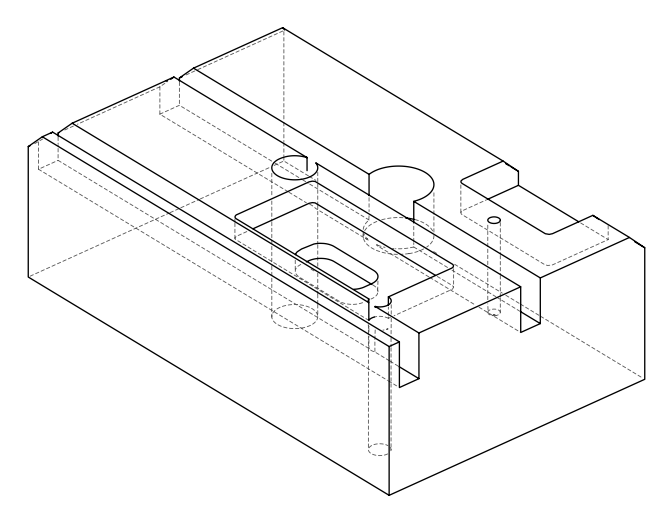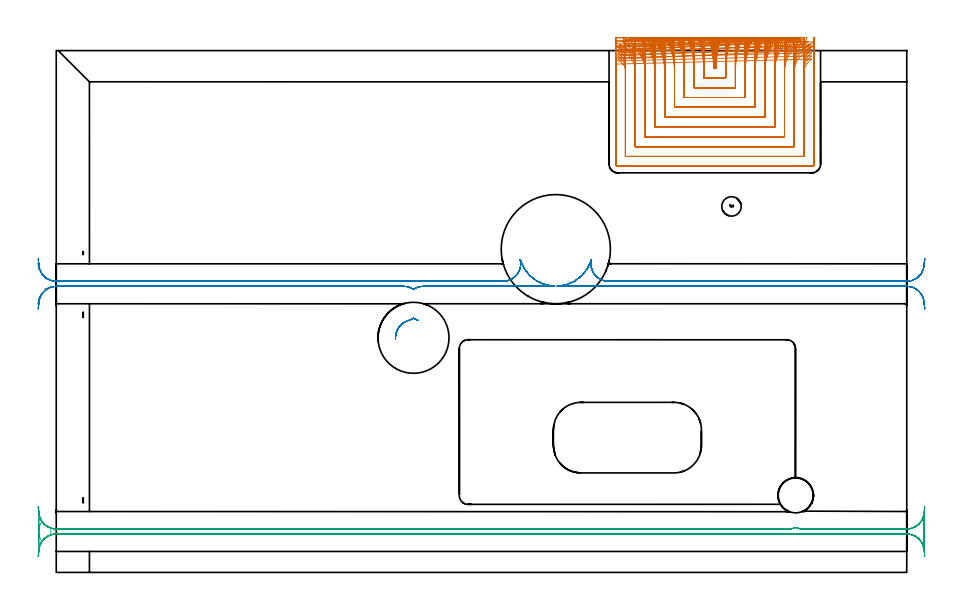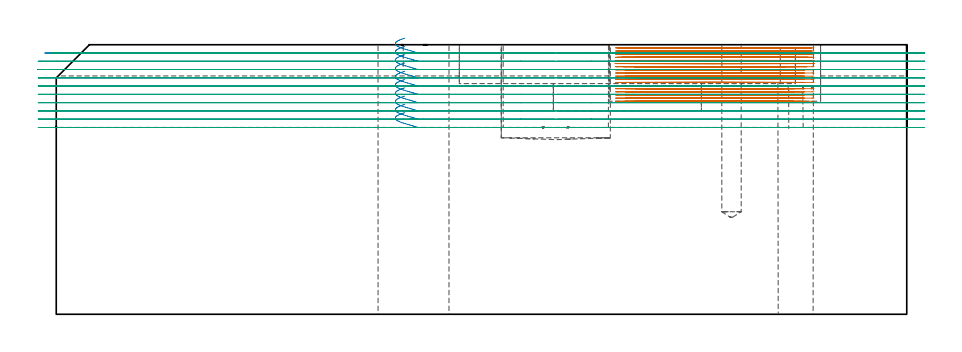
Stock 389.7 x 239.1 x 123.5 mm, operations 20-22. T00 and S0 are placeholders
(PLAN: 22 operations, 14 tool changes, 211.6 min)
(1 SPOT_DRILL | STEP1HOLE | NXT0321_9005460120000 | 0.03 min | 1 mm3)
(2 SPOT_DRILL_1 | STEP1HOLE_1 | NXT0321_9005460120000 | 0.05 min | 183 mm3)
(3 SPOT_DRILL_2 | STEP1POCKET | NXT0321_9005460120000 | 0.03 min | 1 mm3)
(4 DRILL_BLIND_HOLE_INTO_CENTER | STEP1HOLE | UGT0301_484 | 0.06 min | 712 mm3)
(5 DRILL_TO_ENLARGE_BLIND_HOLE | STEP1HOLE | UGT0301_287 | 0.11 min | 3697 mm3)
(6 GUN_DRILL_THROUGH_HOLE | STEP1HOLE | UGT0307_013 | 0.73 min | 20525 mm3)
(7 DRILL_BLIND_HOLE_INTO_CENTER_1 | STEP1HOLE_1 | NXT0301_056 | 0.06 min | 548 mm3)
(8 GUN_DRILL_THROUGH_HOLE_1 | STEP1HOLE_1 | UGT0307_005 | 0.58 min | 6013 mm3)
(9 SPADE_DRILL_TO_ENLARGE_THROUGH_HOLE | STEP1HOLE_1 | UGT0306_010 | 0.53 min | 30093 mm3)
(10 DRILL_TO_ENLARGE_THROUGH_HOLE | STEP1HOLE_1 | UGT0301_001 | 0.55 min | 65553 mm3)
(11 DRILL_BLIND_HOLE_INTO_CENTER_2 | STEP1POCKET | UGT0301_484 | 0.33 min | 4792 mm3)
(12 INDEXABLE_INSERT_DRILL_BLIND_HOLE_FROM_SOLID | STEP1POCKET_1 | NXT0302_038 | 0.18 min | 84234 mm3)
(13 AREA_MILL | FG_CHAMFER_SURFACE | UGT0205_001 | 11.95 min | 26615 mm3)
(14 AREA_MILL_1 | FG_CHAMFER_SURFACE_1 | UGT0205_001 | 0.7 min | 1941 mm3)
(15 AREA_MILL_2 | FG_CHAMFER_SURFACE_2 | UGT0205_001 | 4.81 min | 12621 mm3)
(16 AREA_MILL_3 | FG_CHAMFER_SURFACE_3 | UGT0205_001 | 2.07 min | 4764 mm3)
(17 AREA_MILL_4 | FG_CHAMFER_SURFACE_4 | UGT0205_001 | 4.61 min | 11018 mm3)
(18 MILL_RECTANGULAR_POCKET | POCKET_RECTANGULAR_STRAIGHT | NXT0201_008 | Follow Part, ap 1.5, ae 75% | 65.99 min | 205057 mm3)
(19 MILL_RECTANGULAR_POCKET_1 | POCKET_RECTANGULAR_STRAIGHT_1 | UGT0201_106 | Follow Part, ap 6, ae 75% | 1.01 min | 25679 mm3)
(20 MILL_SLOT | SLOT_PARTIAL_RECTANGULAR | NXT0201_008 | Follow Part, ap 1.5, ae 75% | 81.36 min | 138927 mm3)
(21 MILL_RECTANGULAR_SLOT | SLOT_RECTANGULAR | NXT0201_012 | Follow Part, ap 4, ae 75% | 18.74 min | 243912 mm3)
(22 MILL_RECTANGULAR_SLOT_1 | SLOT_RECTANGULAR_1 | NXT0201_012 | Follow Part, ap 4, ae 75% | 17.08 min | 268611 mm3)
(TOOL NXT0321_9005460120000 | NC Spot Drill, 142deg, 12mm, Carbide, Uncoated | D12 PA142 FL30 Z2)
(TOOL UGT0301_484 | Carbide Drill 8.9 mm | D8.9 PA118 FL81 Z2)
(TOOL UGT0301_287 | Twist Drill 16.3 mm | D16.3 PA118 FL125 Z2)
(TOOL UGT0307_013 | Gun Drill 16 mm | D16 PA130 FL24 Z1)
(TOOL NXT0301_056 | Carbide Drill 8.5mm [860.1-0850-026A1-MM 2214] | D8.5 PA140 FL47 Z2)
(TOOL UGT0307_005 | Gun Drill 8.3 mm | D8.3 PA130 FL24 Z1)
(TOOL UGT0306_010 | Spade Drill 19.5mm | D19.5 PA132 FL10 Z2)
(TOOL UGT0301_001 | Twist Drill 32.5 mm | D32.5 PA118 FL185 Z2)
(TOOL NXT0302_038 | Index. Insert Drill 50mm [880-D5000L50-04] | D50 PA176 FL200 Z2)
(TOOL UGT0205_001 | Chamfer Mill 20 x 3 x 45 deg. | D20 FL50 Z2)
(TOOL NXT0201_008 | ENDMILL 6mm [2P460-0600-NA 1630] | D6 FL26 Z6)
(TOOL UGT0201_106 | End Mill 24 mm | D24 FL25 Z2)
(TOOL NXT0201_012 | ENDMILL 16mm [2P460-1600-NA 1630] | D16 FL38 Z6)
(OP 20 MILL_SLOT)
G17 G21 G94 G90
T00 M6
G54
G17 G0 G90 X298.806 Y244.988 S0 M3
G43 Z133.5 H1
Z122.061
G94 G1 X299.618 Y242.1 F250.
G2 X301.284 Y231.1 R45. F500.
G1 X302.216
G2 X303.883 Y242.1 R45.
G1 X304.696 Y244.988 F250.
X294.02 Y244.961
X294.923 Y242.1
G2 X296.8 Y229.913 R40.5 F500.
G1 Y226.6
X306.7
Y229.909
G2 X308.578 Y242.1 R40.5
G1 X309.482 Y244.961 F250.
X289.159 Y244.923
X290.174 Y242.1
G2 X292.3 Y229.913 R36. F500.
G1 Y222.1
X311.2
Y229.909
G2 X313.327 Y242.1 R36.
G1 X314.343 Y244.923 F250.
X284.186 Y244.866
X285.347 Y242.1
G2 X287.8 Y229.913 R31.5 F500.
G1 Y217.6
X315.7
Y229.909
G2 X318.155 Y242.1 R31.5
G1 X319.316 Y244.866 F250.
X279.039 Y244.777
X280.393 Y242.1
G2 X283.3 Y229.913 R27. F500.
G1 Y213.1
X320.2
Y229.909
G2 X323.109 Y242.1 R27.
G1 X324.464 Y244.777 F250.
X273.588 Y244.622
X275.213 Y242.1
G2 X278.8 Y229.913 R22.5 F500.
G1 Y208.6
X324.7
Y229.909
G2 X328.289 Y242.1 R22.5
G1 X329.915 Y244.621 F250.
X267.515 Y244.308
X269.546 Y242.1
G2 X274.3 Y229.913 R18. F500.
G1 Y204.1
X329.2
Y229.909
G2 X333.957 Y242.1 R18.
G1 X335.989 Y244.307 F250.
X259.716 Y243.313
X262.393 Y241.96
G2 X269.8 Y229.913 R13.5 F500.
G1 Y199.6
X333.7
Y229.909
G2 X341.112 Y241.958 R13.5
G1 X343.79 Y243.311 F250.
X257.612 Y239.308 F500.
X260.3 Y237.975 F250.
G2 X265.3 Y229.913 R9. F500.
G1 Y195.1
X338.2
Y229.909
G2 X343.201 Y237.971 R9.
G1 X345.888 Y239.304 F250.
X257.434 Y235.201 F500.
X259.526 Y233.05 F250.
G2 X260.8 Y229.913 R4.5 F500.
G1 Y190.6
X342.7
Y229.909
G2 X343.975 Y233.047 R4.5
G1 X346.067 Y235.197 F250.
X256.3 Y232.913 F500.
Y229.913 F250.
Y187. F500.
G3 X257.2 Y186.1 R0.9
G1 X346.3
G3 X347.2 Y187. R0.9
G1 Y229.909
Y232.909 F250.
G0 Z133.5
X299.284 Y245.013
Z120.622
G1 X300. Y242.1
G2 X301.3 Y231.1 R45. F500.
G1 X302.2
G2 X303.501 Y242.1 R45.
G1 X304.218 Y245.013 F250.
X294.555 Y244.993
X295.35 Y242.1
G2 X296.8 Y231.36 R40.5 F500.
G1 Y226.6
X306.7
Y231.354
G2 X308.152 Y242.1 R40.5
G1 X308.948 Y244.992 F250.
X289.766 Y244.963
X290.661 Y242.1
G2 X292.3 Y231.36 R36. F500.
G1 Y222.1
X311.2
Y231.354
G2 X312.841 Y242.1 R36.
G1 X313.737 Y244.963 F250.
X284.89 Y244.92
X285.913 Y242.1
G2 X287.8 Y231.36 R31.5 F500.
G1 Y217.6
X315.7
Y231.354
G2 X317.59 Y242.1 R31.5
G1 X318.613 Y244.92 F250.
X279.879 Y244.852
X281.072 Y242.1
G2 X283.3 Y231.36 R27. F500.
G1 Y213.1
X320.2
Y231.354
G2 X322.431 Y242.1 R27.
G1 X323.625 Y244.852 F250.
X274.639 Y244.736
X276.071 Y242.1
G2 X278.8 Y231.36 R22.5 F500.
G1 Y208.6
X324.7
Y231.354
G2 X327.432 Y242.1 R22.5
G1 X328.865 Y244.736 F250.
X268.955 Y244.508
X270.745 Y242.1
G2 X274.3 Y231.36 R18. F500.
G1 Y204.1
X329.2
Y231.354
G2 X332.76 Y242.1 R18.
G1 X334.551 Y244.507 F250.
X262.093 Y243.918
X264.48 Y242.1
G2 X269.8 Y231.36 R13.5 F500.
G1 Y199.6
X333.7
Y231.354
G2 X339.029 Y242.1 R13.5
G1 X341.417 Y243.916 F250.
X257.632 Y240.753 F500.
X260.317 Y239.414 F250.
G2 X265.3 Y231.36 R9. F500.
G1 Y195.1
X338.2
Y231.354
G2 X343.184 Y239.408 R9.
G1 X345.869 Y240.747 F250.
X257.438 Y236.648 F500.
X259.528 Y234.496 F250.
G2 X260.8 Y231.36 R4.5 F500.
G1 Y190.6
X342.7
Y231.354
G2 X343.971 Y234.488 R4.5
G1 X346.061 Y236.641 F250.
X256.3 Y234.36 F500.
Y231.36 F250.
Y187. F500.
G3 X257.2 Y186.1 R0.9
G1 X346.3
G3 X347.2 Y187. R0.9
G1 Y231.354
Y234.354 F250.
G0 Z133.5
X299.707 Y245.035
Z119.183
G1 X300.327 Y242.1
G2 X301.3 Y232.794 R45. F500.
G1 Y231.1
X302.2
Y232.791
G2 X303.173 Y242.1 R45.
G1 X303.794 Y245.035 F250.
X295.027 Y245.02
X295.716 Y242.1
G2 X296.8 Y232.794 R40.5 F500.
G1 Y226.6
X306.7
Y232.791
G2 X307.784 Y242.1 R40.5
G1 X308.474 Y245.02 F250.
X290.301 Y244.998
X291.076 Y242.1
G2 X292.3 Y232.794 R36. F500.
G1 Y222.1
X311.2
Y232.791
G2 X312.424 Y242.1 R36.
G1 X313.2 Y244.998 F250.
X285.508 Y244.966
X286.394 Y242.1
G2 X287.8 Y232.794 R31.5 F500.
G1 Y217.6
X315.7
Y232.791
G2 X317.107 Y242.1 R31.5
G1 X317.993 Y244.966 F250.
X280.612 Y244.916
X281.646 Y242.1
G2 X283.3 Y232.794 R27. F500.
G1 Y213.1
X320.2
Y232.791
G2 X321.855 Y242.1 R27.
G1 X322.89 Y244.916 F250.
X275.545 Y244.831
X276.785 Y242.1
G2 X278.8 Y232.794 R22.5 F500.
G1 Y208.6
X324.7
Y232.791
G2 X326.716 Y242.1 R22.5
G1 X327.957 Y244.831 F250.
X270.157 Y244.668
X271.708 Y242.1
G2 X274.3 Y232.794 R18. F500.
G1 Y204.1
X329.2
Y232.791
G2 X331.794 Y242.1 R18.
G1 X333.345 Y244.668 F250.
X264.012 Y244.273
X266.08 Y242.1
G2 X269.8 Y232.794 R13.5 F500.
G1 Y199.6
X333.7
Y232.791
G2 X337.423 Y242.1 R13.5
G1 X339.491 Y244.273 F250.
X258.108 Y242.107 F500.
X260.721 Y240.633 F250.
G2 X265.3 Y232.794 R9. F500.
G1 Y195.1
X338.2
Y232.791
G2 X342.78 Y240.631 R9.
G1 X345.393 Y242.105 F250.
X257.441 Y238.081 F500.
X259.53 Y235.928 F250.
G2 X260.8 Y232.794 R4.5 F500.
G1 Y190.6
X342.7
Y232.791
G2 X343.972 Y235.926 R4.5
G1 X346.061 Y238.078 F250.
X256.3 Y235.794 F500.
Y232.794 F250.
Y187. F500.
G3 X257.2 Y186.1 R0.9
G1 X346.3
G3 X347.2 Y187. R0.9
G1 Y232.791
Y235.791 F250.
G0 Z133.5
X300.087 Y245.054
Z117.744
G1 X300.61 Y242.1
G2 X301.3 Y234.252 R45. F500.
G1 Y231.1
X302.2
Y234.255
G2 X302.889 Y242.1 R45.
G1 X303.412 Y245.054 F250.
X295.451 Y245.043
X296.032 Y242.1
G2 X296.8 Y234.252 R40.5 F500.
G1 Y226.6
X306.7
Y234.255
G2 X307.467 Y242.1 R40.5
G1 X308.048 Y245.043 F250.
X290.78 Y245.028
X291.434 Y242.1
G2 X292.3 Y234.252 R36. F500.
G1 Y222.1
X311.2
Y234.255
G2 X312.065 Y242.1 R36.
G1 X312.719 Y245.028 F250.
X286.059 Y245.005
X286.807 Y242.1
G2 X287.8 Y234.252 R31.5 F500.
G1 Y217.6
X315.7
Y234.255
G2 X316.693 Y242.1 R31.5
G1 X317.44 Y245.005 F250.
X281.262 Y244.97
X282.134 Y242.1
G2 X283.3 Y234.252 R27. F500.
G1 Y213.1
X320.2
Y234.255
G2 X321.365 Y242.1 R27.
G1 X322.237 Y244.971 F250.
X276.341 Y244.912
X277.387 Y242.1
G2 X278.8 Y234.252 R22.5 F500.
G1 Y208.6
X324.7
Y234.255
G2 X326.112 Y242.1 R22.5
G1 X327.158 Y244.912 F250.
X271.191 Y244.8
X272.499 Y242.1
G2 X274.3 Y234.252 R18. F500.
G1 Y204.1
X329.2
Y234.255
G2 X331. Y242.1 R18.
G1 X332.307 Y244.8 F250.
X265.541 Y244.541
X267.285 Y242.1
G2 X269.8 Y234.252 R13.5 F500.
G1 Y199.6
X333.7
Y234.255
G2 X336.214 Y242.1 R13.5
G1 X337.957 Y244.541 F250.
X259.073 Y243.325
X261.518 Y241.585
G2 X265.3 Y234.252 R9. F500.
G1 Y195.1
X338.2
Y234.255
G2 X341.984 Y241.589 R9.
G1 X344.429 Y243.328 F250.
X257.336 Y239.56 F500.
X259.467 Y237.449 F250.
G2 X260.8 Y234.252 R4.5 F500.
G1 Y190.6
X342.7
Y234.255
G2 X344.012 Y237.431 R4.5
G1 X346.13 Y239.556 F250.
X256.3 Y237.252 F500.
Y234.252 F250.
Y187. F500.
G3 X257.2 Y186.1 R0.9
G1 X346.3
G3 X347.2 Y187. R0.9
G1 Y234.255
Y237.255 F250.
G0 Z133.5
X300.453 Y245.071
Z116.305
G1 X300.868 Y242.1
G2 X301.3 Y235.877 R45. F500.
G1 Y231.1
X302.2
Y235.876
G2 X302.632 Y242.1 R45.
G1 X303.047 Y245.071 F250.
X295.858 Y245.064
X296.319 Y242.1
G2 X296.8 Y235.877 R40.5 F500.
G1 Y226.6
X306.7
Y235.876
G2 X307.181 Y242.1 R40.5
G1 X307.642 Y245.064 F250.
X291.239 Y245.055
X291.758 Y242.1
G2 X292.3 Y235.877 R36. F500.
G1 Y222.1
X311.2
Y235.876
G2 X311.742 Y242.1 R36.
G1 X312.261 Y245.055 F250.
X286.586 Y245.041
X287.179 Y242.1
G2 X287.8 Y235.877 R31.5 F500.
G1 Y217.6
X315.7
Y235.876
G2 X316.321 Y242.1 R31.5
G1 X316.914 Y245.041 F250.
X281.882 Y245.019
X282.573 Y242.1
G2 X283.3 Y235.877 R27. F500.
G1 Y213.1
X320.2
Y235.876
G2 X320.927 Y242.1 R27.
G1 X321.619 Y245.019 F250.
X277.092 Y244.983
X277.922 Y242.1
G2 X278.8 Y235.877 R22.5 F500.
G1 Y208.6
X324.7
Y235.876
G2 X325.578 Y242.1 R22.5
G1 X326.408 Y244.983 F250.
X272.153 Y244.915
X273.19 Y242.1
G2 X274.3 Y235.877 R18. F500.
G1 Y204.1
X329.2
Y235.876
G2 X330.31 Y242.1 R18.
G1 X331.347 Y244.915 F250.
X266.897 Y244.762
X268.28 Y242.1
G2 X269.8 Y235.877 R13.5 F500.
G1 Y199.6
X333.7
Y235.876
G2 X335.22 Y242.1 R13.5
G1 X336.603 Y244.762 F250.
X260.727 Y244.267
X262.802 Y242.1
G2 X265.3 Y235.877 R9. F500.
G1 Y195.1
X338.2
Y235.876
G2 X340.699 Y242.1 R9.
G1 X342.773 Y244.267 F250.
X256.328 Y241.285 F500.
X258.816 Y239.608 F250.
G2 X260.8 Y235.877 R4.5 F500.
G1 Y190.6
X342.7
Y235.876
G2 X344.683 Y239.606 R4.5
G1 X347.169 Y241.285 F250.
X256.3 Y238.877 F500.
Y235.877 F250.
Y187. F500.
G3 X257.2 Y186.1 R0.9
G1 X346.3
G3 X347.2 Y187. R0.9
G1 Y235.876
Y238.876 F250.
G0 Z133.5
X300.795 Y245.086
Z114.867
G1 X301.087 Y242.1
G2 X301.3 Y237.724 R45. F500.
G1 Y231.1
X302.2
Y237.723
G2 X302.413 Y242.1 R45.
G1 X302.705 Y245.086 F250.
X296.239 Y245.082
X296.563 Y242.1
G2 X296.8 Y237.724 R40.5 F500.
G1 Y226.6
X306.7
Y237.723
G2 X306.937 Y242.1 R40.5
G1 X307.261 Y245.082 F250.
X291.668 Y245.078
X292.033 Y242.1
G2 X292.3 Y237.724 R36. F500.
G1 Y222.1
X311.2
Y237.723
G2 X311.467 Y242.1 R36.
G1 X311.832 Y245.078 F250.
X287.078 Y245.071
X287.495 Y242.1
G2 X287.8 Y237.724 R31.5 F500.
G1 Y217.6
X315.7
Y237.723
G2 X316.006 Y242.1 R31.5
G1 X316.422 Y245.071 F250.
X282.457 Y245.06
X282.943 Y242.1
G2 X283.3 Y237.724 R27. F500.
G1 Y213.1
X320.2
Y237.723
G2 X320.557 Y242.1 R27.
G1 X321.043 Y245.06 F250.
X277.787 Y245.043
X278.37 Y242.1
G2 X278.8 Y237.724 R22.5 F500.
G1 Y208.6
X324.7
Y237.723
G2 X325.13 Y242.1 R22.5
G1 X325.713 Y245.043 F250.
X273.031 Y245.01
X273.76 Y242.1
G2 X274.3 Y237.724 R18. F500.
G1 Y204.1
X329.2
Y237.723
G2 X329.74 Y242.1 R18.
G1 X330.47 Y245.01 F250.
X268.099 Y244.938
X269.071 Y242.1
G2 X269.8 Y237.724 R13.5 F500.
G1 Y199.6
X333.7
Y237.723
G2 X334.429 Y242.1 R13.5
G1 X335.402 Y244.938 F250.
X262.706 Y244.722
X264.165 Y242.1
G2 X265.3 Y237.724 R9. F500.
G1 Y195.1
X338.2
Y237.723
G2 X339.336 Y242.1 R9.
G1 X340.795 Y244.721 F250.
X256.043 Y243.126
X258.616 Y241.583
G2 X260.8 Y237.724 R4.5 F500.
G1 Y190.6
X342.7
Y237.723
G2 X344.869 Y241.573 R4.5
G1 X347.436 Y243.127 F250.
X256.3 Y240.724 F500.
Y237.724 F250.
Y187. F500.
G3 X257.2 Y186.1 R0.9
G1 X346.3
G3 X347.2 Y187. R0.9
G1 Y237.723
Y240.723 F250.
G0 Z133.5
X301.188 Y245.099
Z113.428
G1 X301.279 Y242.1
G2 X301.3 Y240.736 R45. F500.
G1 Y231.1
X302.2
Y240.659
G2 X302.223 Y242.1 R45.
G1 X302.319 Y245.098 F250.
X296.676
X296.777 Y242.1
G2 X296.8 Y240.736 R40.5 F500.
G1 Y226.6
X306.7
Y240.659
G2 X306.726 Y242.1 R40.5
G1 X306.832 Y245.098 F250.
X292.16
X292.274 Y242.1
G2 X292.3 Y240.736 R36. F500.
G1 Y222.1
X311.2
Y240.659
G2 X311.229 Y242.1 R36.
G1 X311.349 Y245.098 F250.
X287.641 Y245.097
X287.77 Y242.1
G2 X287.8 Y240.736 R31.5 F500.
G1 Y217.6
X315.7
Y240.659
G2 X315.733 Y242.1 R31.5
G1 X315.87 Y245.097 F250.
X283.114 Y245.096
X283.266 Y242.1
G2 X283.3 Y240.736 R27. F500.
G1 Y213.1
X320.2
Y240.659
G2 X320.238 Y242.1 R27.
G1 X320.399 Y245.096 F250.
X278.577 Y245.094
X278.759 Y242.1
G2 X278.8 Y240.736 R22.5 F500.
G1 Y208.6
X324.7
Y240.659
G2 X324.746 Y242.1 R22.5
G1 X324.938 Y245.094 F250.
X274.021 Y245.091
X274.248 Y242.1
G2 X274.3 Y240.736 R18. F500.
G1 Y204.1
X329.2
Y240.659
G2 X329.258 Y242.1 R18.
G1 X329.498 Y245.09 F250.
X269.428 Y245.085
X269.731 Y242.1
G2 X269.8 Y240.736 R13.5 F500.
G1 Y199.6
X333.7
Y240.659
G2 X333.777 Y242.1 R13.5
G1 X334.097 Y245.083 F250.
X264.741 Y245.065
X265.196 Y242.1
G2 X265.3 Y240.736 R9. F500.
G1 Y195.1
X338.2
Y240.659
G2 X338.316 Y242.1 R9.
G1 X338.796 Y245.061 F250.
X259.679 Y244.959
X260.588 Y242.1
G2 X260.8 Y240.736 R4.5 F500.
G1 Y190.6
X342.7
Y240.659
G2 X342.937 Y242.1 R4.5
G1 X343.897 Y244.942 F250.
X256.3 Y243.736
Y240.736
Y187. F500.
G3 X257.2 Y186.1 R0.9
G1 X346.3
G3 X347.2 Y187. R0.9
G1 Y240.659
Y243.659 F250.
G0 X301.287 Y245.1 Z111.989
G1 X301.3 Y242.1
Y241.913 F500.
Y231.1
X302.2
Y241.909
Y242.1
X302.213 Y245.1 F250.
X296.786
X296.8 Y242.1
Y241.913 F500.
Y226.6
X306.7
Y241.909
Y242.1
X306.715 Y245.1 F250.
X292.284
X292.3 Y242.1
Y241.913 F500.
Y222.1
X311.2
Y241.909
X311.201 Y242.1
X311.216 Y245.1 F250.
X287.782
X287.799 Y242.1
X287.8 Y241.913 F500.
Y217.6
X315.7
Y241.909
X315.701 Y242.1
X315.719 Y245.1 F250.
X283.279
X283.299 Y242.1
X283.3 Y241.913 F500.
Y213.1
X320.2
Y241.909
X320.201 Y242.1
X320.222 Y245.1 F250.
X278.774
X278.799 Y242.1
X278.8 Y241.913 F500.
Y208.6
X324.7
Y241.909
X324.701 Y242.1
X324.726 Y245.1 F250.
X274.268
X274.299 Y242.1
X274.3 Y241.913 F500.
Y204.1
X329.2
Y241.909
X329.201 Y242.1
X329.233 Y245.1 F250.
X269.757
X269.799 Y242.1
X269.8 Y241.913 F500.
Y199.6
X333.7
Y241.909
X333.701 Y242.1
X333.744 Y245.1 F250.
X265.236 Y245.099
X265.298 Y242.1
X265.3 Y241.913 F500.
Y195.1
X338.2
Y241.909
X338.202 Y242.1
X338.266 Y245.099 F250.
X260.671 Y245.097
X260.796 Y242.1
X260.8 Y241.913 F500.
Y190.6
X342.7
Y241.909
X342.704 Y242.1
X342.831 Y245.097 F250.
X256.3 Y244.913
Y241.913
Y187. F500.
G3 X257.2 Y186.1 R0.9
G1 X346.3
G3 X347.2 Y187. R0.9
G1 Y241.909
Y244.909 F250.
G0 X301.3 Y245.1 Z110.55
G1 Y242.1
Y231.1 F500.
X302.2
Y242.1
Y245.1 F250.
X296.8
Y242.1
Y226.6 F500.
X306.7
Y242.1
Y245.1 F250.
X292.3
Y242.1
Y222.1 F500.
X311.2
Y242.1
Y245.1 F250.
X287.8
Y242.1
Y217.6 F500.
X315.7
Y242.1
Y245.1 F250.
X283.3
Y242.1
Y213.1 F500.
X320.2
Y242.1
Y245.1 F250.
X278.8
Y242.1
Y208.6 F500.
X324.7
Y242.1
Y245.1 F250.
X274.3
Y242.1
Y204.1 F500.
X329.2
Y242.1
Y245.1 F250.
X269.8
Y242.1
Y199.6 F500.
X333.7
Y242.1
Y245.1 F250.
X265.3
Y242.1
Y195.1 F500.
X338.2
Y242.1
Y245.1 F250.
X260.8
Y242.1
Y190.6 F500.
X342.7
Y242.1
Y245.1 F250.
X256.3
Y242.1
Y187. F500.
G3 X257.2 Y186.1 R0.9
G1 X346.3
G3 X347.2 Y187. R0.9
G1 Y242.1
Y245.1 F250.
G0 X301.3 Z109.111
G1 Y242.1
Y231.1 F500.
X302.2
Y242.1
Y245.1 F250.
X296.8
Y242.1
Y226.6 F500.
X306.7
Y242.1
Y245.1 F250.
X292.3
Y242.1
Y222.1 F500.
X311.2
Y242.1
Y245.1 F250.
X287.8
Y242.1
Y217.6 F500.
X315.7
Y242.1
Y245.1 F250.
X283.3
Y242.1
Y213.1 F500.
X320.2
Y242.1
Y245.1 F250.
X278.8
Y242.1
Y208.6 F500.
X324.7
Y242.1
Y245.1 F250.
X274.3
Y242.1
Y204.1 F500.
X329.2
Y242.1
Y245.1 F250.
X269.8
Y242.1
Y199.6 F500.
X333.7
Y242.1
Y245.1 F250.
X265.3
Y242.1
Y195.1 F500.
X338.2
Y242.1
Y245.1 F250.
X260.8
Y242.1
Y190.6 F500.
X342.7
Y242.1
Y245.1 F250.
X256.3
Y242.1
Y187. F500.
G3 X257.2 Y186.1 R0.9
G1 X346.3
G3 X347.2 Y187. R0.9
G1 Y242.1
Y245.1 F250.
G0 X301.3 Z107.672
G1 Y242.1
Y231.1 F500.
X302.2
Y242.1
Y245.1 F250.
X296.8
Y242.1
Y226.6 F500.
X306.7
Y242.1
Y245.1 F250.
X292.3
Y242.1
Y222.1 F500.
X311.2
Y242.1
Y245.1 F250.
X287.8
Y242.1
Y217.6 F500.
X315.7
Y242.1
Y245.1 F250.
X283.3
Y242.1
Y213.1 F500.
X320.2
Y242.1
Y245.1 F250.
X278.8
Y242.1
Y208.6 F500.
X324.7
Y242.1
Y245.1 F250.
X274.3
Y242.1
Y204.1 F500.
X329.2
Y242.1
Y245.1 F250.
X269.8
Y242.1
Y199.6 F500.
X333.7
Y242.1
Y245.1 F250.
X265.3
Y242.1
Y195.1 F500.
X338.2
Y242.1
Y245.1 F250.
X260.8
Y242.1
Y190.6 F500.
X342.7
Y242.1
Y245.1 F250.
X256.3
Y242.1
Y187. F500.
G3 X257.2 Y186.1 R0.9
G1 X346.3
G3 X347.2 Y187. R0.9
G1 Y242.1
Y245.1 F250.
G0 X301.3 Z106.233
G1 Y242.1
Y231.1 F500.
X302.2
Y242.1
Y245.1 F250.
X296.8
Y242.1
Y226.6 F500.
X306.7
Y242.1
Y245.1 F250.
X292.3
Y242.1
Y222.1 F500.
X311.2
Y242.1
Y245.1 F250.
X287.8
Y242.1
Y217.6 F500.
X315.7
Y242.1
Y245.1 F250.
X283.3
Y242.1
Y213.1 F500.
X320.2
Y242.1
Y245.1 F250.
X278.8
Y242.1
Y208.6 F500.
X324.7
Y242.1
Y245.1 F250.
X274.3
Y242.1
Y204.1 F500.
X329.2
Y242.1
Y245.1 F250.
X269.8
Y242.1
Y199.6 F500.
X333.7
Y242.1
Y245.1 F250.
X265.3
Y242.1
Y195.1 F500.
X338.2
Y242.1
Y245.1 F250.
X260.8
Y242.1
Y190.6 F500.
X342.7
Y242.1
Y245.1 F250.
X256.3
Y242.1
Y187. F500.
G3 X257.2 Y186.1 R0.9
G1 X346.3
G3 X347.2 Y187. R0.9
G1 Y242.1
Y245.1 F250.
G0 X301.3 Z104.794
G1 Y242.1
Y231.1 F500.
X302.2
Y242.1
Y245.1 F250.
X296.8
Y242.1
Y226.6 F500.
X306.7
Y242.1
Y245.1 F250.
X292.3
Y242.1
Y222.1 F500.
X311.2
Y242.1
Y245.1 F250.
X287.8
Y242.1
Y217.6 F500.
X315.7
Y242.1
Y245.1 F250.
X283.3
Y242.1
Y213.1 F500.
X320.2
Y242.1
Y245.1 F250.
X278.8
Y242.1
Y208.6 F500.
X324.7
Y242.1
Y245.1 F250.
X274.3
Y242.1
Y204.1 F500.
X329.2
Y242.1
Y245.1 F250.
X269.8
Y242.1
Y199.6 F500.
X333.7
Y242.1
Y245.1 F250.
X265.3
Y242.1
Y195.1 F500.
X338.2
Y242.1
Y245.1 F250.
X260.8
Y242.1
Y190.6 F500.
X342.7
Y242.1
Y245.1 F250.
X256.3
Y242.1
Y187. F500.
G3 X257.2 Y186.1 R0.9
G1 X346.3
G3 X347.2 Y187. R0.9
G1 Y242.1
Y245.1 F250.
G0 X301.3 Z103.356
G1 Y242.1
Y231.1 F500.
X302.2
Y242.1
Y245.1 F250.
X296.8
Y242.1
Y226.6 F500.
X306.7
Y242.1
Y245.1 F250.
X292.3
Y242.1
Y222.1 F500.
X311.2
Y242.1
Y245.1 F250.
X287.8
Y242.1
Y217.6 F500.
X315.7
Y242.1
Y245.1 F250.
X283.3
Y242.1
Y213.1 F500.
X320.2
Y242.1
Y245.1 F250.
X278.8
Y242.1
Y208.6 F500.
X324.7
Y242.1
Y245.1 F250.
X274.3
Y242.1
Y204.1 F500.
X329.2
Y242.1
Y245.1 F250.
X269.8
Y242.1
Y199.6 F500.
X333.7
Y242.1
Y245.1 F250.
X265.3
Y242.1
Y195.1 F500.
X338.2
Y242.1
Y245.1 F250.
X260.8
Y242.1
Y190.6 F500.
X342.7
Y242.1
Y245.1 F250.
X256.3
Y242.1
Y187. F500.
G3 X257.2 Y186.1 R0.9
G1 X346.3
G3 X347.2 Y187. R0.9
G1 Y242.1
Y245.1 F250.
G0 X301.3 Z101.917
G1 Y242.1
Y231.1 F500.
X302.2
Y242.1
Y245.1 F250.
X296.8
Y242.1
Y226.6 F500.
X306.7
Y242.1
Y245.1 F250.
X292.3
Y242.1
Y222.1 F500.
X311.2
Y242.1
Y245.1 F250.
X287.8
Y242.1
Y217.6 F500.
X315.7
Y242.1
Y245.1 F250.
X283.3
Y242.1
Y213.1 F500.
X320.2
Y242.1
Y245.1 F250.
X278.8
Y242.1
Y208.6 F500.
X324.7
Y242.1
Y245.1 F250.
X274.3
Y242.1
Y204.1 F500.
X329.2
Y242.1
Y245.1 F250.
X269.8
Y242.1
Y199.6 F500.
X333.7
Y242.1
Y245.1 F250.
X265.3
Y242.1
Y195.1 F500.
X338.2
Y242.1
Y245.1 F250.
X260.8
Y242.1
Y190.6 F500.
X342.7
Y242.1
Y245.1 F250.
X256.3
Y242.1
Y187. F500.
G3 X257.2 Y186.1 R0.9
G1 X346.3
G3 X347.2 Y187. R0.9
G1 Y242.1
Y245.1 F250.
G0 X301.3 Z100.478
G1 Y242.1
Y231.1 F500.
X302.2
Y242.1
Y245.1 F250.
X296.8
Y242.1
Y226.6 F500.
X306.7
Y242.1
Y245.1 F250.
X292.3
Y242.1
Y222.1 F500.
X311.2
Y242.1
Y245.1 F250.
X287.8
Y242.1
Y217.6 F500.
X315.7
Y242.1
Y245.1 F250.
X283.3
Y242.1
Y213.1 F500.
X320.2
Y242.1
Y245.1 F250.
X278.8
Y242.1
Y208.6 F500.
X324.7
Y242.1
Y245.1 F250.
X274.3
Y242.1
Y204.1 F500.
X329.2
Y242.1
Y245.1 F250.
X269.8
Y242.1
Y199.6 F500.
X333.7
Y242.1
Y245.1 F250.
X265.3
Y242.1
Y195.1 F500.
X338.2
Y242.1
Y245.1 F250.
X260.8
Y242.1
Y190.6 F500.
X342.7
Y242.1
Y245.1 F250.
X256.3
Y242.1
Y187. F500.
G3 X257.2 Y186.1 R0.9
G1 X346.3
G3 X347.2 Y187. R0.9
G1 Y242.1
Y245.1 F250.
G0 X301.3 Z99.039
G1 Y242.1
Y231.1 F500.
X302.2
Y242.1
Y245.1 F250.
X296.8
Y242.1
Y226.6 F500.
X306.7
Y242.1
Y245.1 F250.
X292.3
Y242.1
Y222.1 F500.
X311.2
Y242.1
Y245.1 F250.
X287.8
Y242.1
Y217.6 F500.
X315.7
Y242.1
Y245.1 F250.
X283.3
Y242.1
Y213.1 F500.
X320.2
Y242.1
Y245.1 F250.
X278.8
Y242.1
Y208.6 F500.
X324.7
Y242.1
Y245.1 F250.
X274.3
Y242.1
Y204.1 F500.
X329.2
Y242.1
Y245.1 F250.
X269.8
Y242.1
Y199.6 F500.
X333.7
Y242.1
Y245.1 F250.
X265.3
Y242.1
Y195.1 F500.
X338.2
Y242.1
Y245.1 F250.
X260.8
Y242.1
Y190.6 F500.
X342.7
Y242.1
Y245.1 F250.
X256.3
Y242.1
Y187. F500.
G3 X257.2 Y186.1 R0.9
G1 X346.3
G3 X347.2 Y187. R0.9
G1 Y242.1
Y245.1 F250.
G0 X301.3 Z97.6
G1 Y242.1
Y231.1 F500.
X302.2
Y242.1
Y245.1 F250.
X296.8
Y242.1
Y226.6 F500.
X306.7
Y242.1
Y245.1 F250.
X292.3
Y242.1
Y222.1 F500.
X311.2
Y242.1
Y245.1 F250.
X287.8
Y242.1
Y217.6 F500.
X315.7
Y242.1
Y245.1 F250.
X283.3
Y242.1
Y213.1 F500.
X320.2
Y242.1
Y245.1 F250.
X278.8
Y242.1
Y208.6 F500.
X324.7
Y242.1
Y245.1 F250.
X274.3
Y242.1
Y204.1 F500.
X329.2
Y242.1
Y245.1 F250.
X269.8
Y242.1
Y199.6 F500.
X333.7
Y242.1
Y245.1 F250.
X265.3
Y242.1
Y195.1 F500.
X338.2
Y242.1
Y245.1 F250.
X260.8
Y242.1
Y190.6 F500.
X342.7
Y242.1
Y245.1 F250.
X256.3
Y242.1
Y187. F500.
G3 X257.2 Y186.1 R0.9
G1 X346.3
G3 X347.2 Y187. R0.9
G1 Y242.1
Y245.1 F250.
G0 Z133.5
M5
M2
(OP 21 MILL_RECTANGULAR_SLOT)
G17 G21 G94 G90
T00 M6
G54
G17 G0 G90 X-5.232 Y129.855 S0 M3
G43 Z133.5 H1
Z119.71
G94 G1 X-2.366 Y130.742 F250.
G2 X0. Y131.1 R8. F500.
G1 X159.15
G2 X163.7 Y129.68 R8.
X168.25 Y131.1 R8.
G1 X228.317
Y131.11
G2 X212.613 Y143.227 R17.
G1 X212.604 Y143.224
G2 X204.815 Y133.4 R8.
G1 X0.
G2 X-2.37 Y133.759 R8.
G1 X-5.236 Y134.648 F250.
G0 Z133.5
X-8.3 Y125.126
Z115.92
G1 X-6.611 Y127.605
G2 X0. Y131.1 R8. F500.
G1 X159.15
G2 X163.7 Y129.68 R8.
X168.25 Y131.1 R8.
G1 X228.317
Y131.11
G2 X212.613 Y143.227 R17.
G1 X212.604 Y143.224
G2 X204.815 Y133.4 R8.
G1 X0.
G2 X-6.613 Y136.897 R8.
G1 X-8.301 Y139.377 F250.
G0 X-8.541 Y122.879 Z112.13
G1 X-7.561 Y125.714
G2 X0. Y131.1 R8. F500.
G1 X159.15
G2 X163.7 Y129.68 R8.
X168.25 Y131.1 R8.
G1 X228.317
Y131.11
G2 X212.613 Y143.227 R17.
G1 X212.604 Y143.224
G2 X204.815 Y133.4 R8.
G1 X0.
G2 X-7.56 Y138.784 R8.
G1 X-8.541 Y141.619 F250.
G0 X-8.23 Y120.803 Z108.34
G1 X-7.97 Y123.792
G2 X0. Y131.1 R8. F500.
G1 X159.15
G2 X163.7 Y129.68 R8.
X168.25 Y131.1 R8.
G1 X228.317
Y131.11
G2 X212.613 Y143.227 R17.
G1 X212.604 Y143.224
G2 X204.815 Y133.4 R8.
G1 X0.
G2 X-7.97 Y140.708 R8.
G1 X-8.23 Y143.697 F250.
G0 Y120.803 Z104.55
G1 X-7.97 Y123.792
G2 X0. Y131.1 R8. F500.
G1 X159.15
G2 X163.7 Y129.68 R8.
X168.25 Y131.1 R8.
G1 X228.317
Y131.11
G2 X212.613 Y143.227 R17.
G1 X212.604 Y143.224
G2 X204.815 Y133.4 R8.
G1 X0.
G2 X-7.97 Y140.708 R8.
G1 X-8.23 Y143.697 F250.
G0 Y120.803 Z100.76
G1 X-7.97 Y123.792
G2 X0. Y131.1 R8. F500.
G1 X159.15
G2 X163.7 Y129.68 R8.
X168.25 Y131.1 R8.
G1 X228.317
Y131.11
G2 X212.613 Y143.227 R17.
G1 X212.604 Y143.224
G2 X204.815 Y133.4 R8.
G1 X0.
G2 X-7.97 Y140.708 R8.
G1 X-8.23 Y143.697 F250.
G0 Y120.803 Z96.97
G1 X-7.97 Y123.792
G2 X0. Y131.1 R8. F500.
G1 X159.15
G2 X163.7 Y129.68 R8.
X168.25 Y131.1 R8.
G1 X228.317
Y131.11
G2 X212.613 Y143.227 R17.
G1 X212.604 Y143.224
G2 X204.815 Y133.4 R8.
G1 X0.
G2 X-7.97 Y140.708 R8.
G1 X-8.23 Y143.697 F250.
G0 Y120.803 Z93.18
G1 X-7.97 Y123.792
G2 X0. Y131.1 R8. F500.
G1 X159.15
G2 X163.7 Y129.68 R8.
X168.25 Y131.1 R8.
G1 X228.317
Y131.11
G2 X212.613 Y143.227 R17.
G1 X212.604 Y143.224
G2 X204.815 Y133.4 R8.
G1 X0.
G2 X-7.97 Y140.708 R8.
G1 X-8.23 Y143.697 F250.
G0 Y120.803 Z89.39
G1 X-7.97 Y123.792
G2 X0. Y131.1 R8. F500.
G1 X159.15
G2 X163.7 Y129.68 R8.
X168.25 Y131.1 R8.
G1 X228.317
Y131.11
G2 X212.613 Y143.227 R17.
G1 X212.604 Y143.224
G2 X204.815 Y133.4 R8.
G1 X0.
G2 X-7.97 Y140.708 R8.
G1 X-8.23 Y143.697 F250.
G0 Y120.803 Z85.6
G1 X-7.97 Y123.792
G2 X0. Y131.1 R8. F500.
G1 X159.15
G2 X163.7 Y129.68 R8.
X168.25 Y131.1 R8.
G1 X228.317
Y131.11
G2 X212.613 Y143.227 R17.
G1 X212.604 Y143.224
G2 X204.815 Y133.4 R8.
G1 X0.
G2 X-7.97 Y140.708 R8.
G1 X-8.23 Y143.697 F250.
G0 Z133.5
X159.717 Y114.72
Z126.5
G1 X158.959 Y114.264 Z126.263
X158.066 Y113.541 Z125.955
X157.283 Y112.701 Z125.647
X156.623 Y111.76 Z125.339
X156.101 Y110.737 Z125.032
X155.725 Y109.652 Z124.724
X155.504 Y108.525 Z124.416
X155.441 Y107.378 Z124.108
X155.467 Y106.972 Z123.999
X155.441 Y107.378 Z123.891
X155.504 Y108.525 Z123.583
X155.725 Y109.652 Z123.275
X156.101 Y110.737 Z122.967
X156.623 Y111.76 Z122.659
X157.283 Y112.701 Z122.352
X158.066 Y113.541 Z122.044
X158.959 Y114.264 Z121.736
X159.943 Y114.856 Z121.428
X161. Y115.306 Z121.12
X161.774 Y115.532 Z120.904
X162.594 Y115.868 Z120.667
X163.371 Y116.292 Z120.43
X163.7 Y116.52 Z120.323
X164.029 Y116.292 Z120.215
X164.678 Y115.93 Z120.016
X165.358 Y115.63 Z119.817
X165.738 Y115.505 Z119.71
G2 X163.7 Y116.52 R8.
X161.662 Y115.505 R8.
G0 X159.717 Y114.72 Z122.71
G1 X158.959 Y114.264 Z122.473
X158.066 Y113.541 Z122.165
X157.283 Y112.701 Z121.857
X156.623 Y111.76 Z121.55
X156.101 Y110.737 Z121.242
X155.725 Y109.652 Z120.934
X155.504 Y108.525 Z120.626
X155.441 Y107.378 Z120.318
X155.467 Y106.972 Z120.209
X155.441 Y107.378 Z120.101
X155.504 Y108.525 Z119.793
X155.725 Y109.652 Z119.485
X156.101 Y110.737 Z119.177
X156.623 Y111.76 Z118.869
X157.283 Y112.701 Z118.562
X158.066 Y113.541 Z118.254
X158.959 Y114.264 Z117.946
X159.943 Y114.856 Z117.638
X161. Y115.306 Z117.33
X161.774 Y115.532 Z117.114
X162.594 Y115.868 Z116.877
X163.371 Y116.292 Z116.64
X163.7 Y116.52 Z116.533
X164.029 Y116.292 Z116.425
X164.678 Y115.93 Z116.226
X165.358 Y115.63 Z116.027
X165.738 Y115.505 Z115.92
G2 X163.7 Y116.52 R8.
X161.662 Y115.505 R8.
G0 X159.717 Y114.72 Z118.92
G1 X158.959 Y114.264 Z118.683
X158.066 Y113.541 Z118.375
X157.283 Y112.701 Z118.067
X156.623 Y111.76 Z117.76
X156.101 Y110.737 Z117.452
X155.725 Y109.652 Z117.144
X155.504 Y108.525 Z116.836
X155.441 Y107.378 Z116.528
X155.467 Y106.972 Z116.419
X155.441 Y107.378 Z116.311
X155.504 Y108.525 Z116.003
X155.725 Y109.652 Z115.695
X156.101 Y110.737 Z115.387
X156.623 Y111.76 Z115.079
X157.283 Y112.701 Z114.772
X158.066 Y113.541 Z114.464
X158.959 Y114.264 Z114.156
X159.943 Y114.856 Z113.848
X161. Y115.306 Z113.54
X161.774 Y115.532 Z113.324
X162.594 Y115.868 Z113.087
X163.371 Y116.292 Z112.85
X163.7 Y116.52 Z112.743
X164.029 Y116.292 Z112.635
X164.678 Y115.93 Z112.436
X165.358 Y115.63 Z112.237
X165.738 Y115.505 Z112.13
G2 X163.7 Y116.52 R8.
X161.662 Y115.505 R8.
G0 X159.717 Y114.72 Z115.13
G1 X158.959 Y114.264 Z114.893
X158.066 Y113.541 Z114.585
X157.283 Y112.701 Z114.277
X156.623 Y111.76 Z113.97
X156.101 Y110.737 Z113.662
X155.725 Y109.652 Z113.354
X155.504 Y108.525 Z113.046
X155.441 Y107.378 Z112.738
X155.467 Y106.972 Z112.629
X155.441 Y107.378 Z112.521
X155.504 Y108.525 Z112.213
X155.725 Y109.652 Z111.905
X156.101 Y110.737 Z111.597
X156.623 Y111.76 Z111.289
X157.283 Y112.701 Z110.982
X158.066 Y113.541 Z110.674
X158.959 Y114.264 Z110.366
X159.943 Y114.856 Z110.058
X161. Y115.306 Z109.75
X161.774 Y115.532 Z109.534
X162.594 Y115.868 Z109.297
X163.371 Y116.292 Z109.06
X163.7 Y116.52 Z108.953
X164.029 Y116.292 Z108.845
X164.678 Y115.93 Z108.646
X165.358 Y115.63 Z108.447
X165.738 Y115.505 Z108.34
G2 X163.7 Y116.52 R8.
X161.662 Y115.505 R8.
G0 X159.717 Y114.72 Z111.34
G1 X158.959 Y114.264 Z111.103
X158.066 Y113.541 Z110.795
X157.283 Y112.701 Z110.487
X156.623 Y111.76 Z110.18
X156.101 Y110.737 Z109.872
X155.725 Y109.652 Z109.564
X155.504 Y108.525 Z109.256
X155.441 Y107.378 Z108.948
X155.467 Y106.972 Z108.839
X155.441 Y107.378 Z108.731
X155.504 Y108.525 Z108.423
X155.725 Y109.652 Z108.115
X156.101 Y110.737 Z107.807
X156.623 Y111.76 Z107.499
X157.283 Y112.701 Z107.192
X158.066 Y113.541 Z106.884
X158.959 Y114.264 Z106.576
X159.943 Y114.856 Z106.268
X161. Y115.306 Z105.961
X161.774 Y115.532 Z105.744
X162.594 Y115.868 Z105.507
X163.371 Y116.292 Z105.27
X163.7 Y116.52 Z105.163
X164.029 Y116.292 Z105.055
X164.678 Y115.93 Z104.856
X165.358 Y115.63 Z104.657
X165.738 Y115.505 Z104.55
G2 X163.7 Y116.52 R8.
X161.662 Y115.505 R8.
G0 X159.717 Y114.72 Z107.55
G1 X158.959 Y114.264 Z107.313
X158.066 Y113.541 Z107.005
X157.283 Y112.701 Z106.697
X156.623 Y111.76 Z106.39
X156.101 Y110.737 Z106.082
X155.725 Y109.652 Z105.774
X155.504 Y108.525 Z105.466
X155.441 Y107.378 Z105.158
X155.467 Y106.972 Z105.05
X155.441 Y107.378 Z104.941
X155.504 Y108.525 Z104.633
X155.725 Y109.652 Z104.325
X156.101 Y110.737 Z104.017
X156.623 Y111.76 Z103.709
X157.283 Y112.701 Z103.402
X158.066 Y113.541 Z103.094
X158.959 Y114.264 Z102.786
X159.943 Y114.856 Z102.478
X161. Y115.306 Z102.171
X161.774 Y115.532 Z101.954
X162.594 Y115.868 Z101.717
X163.371 Y116.292 Z101.48
X163.7 Y116.52 Z101.373
X164.029 Y116.292 Z101.265
X164.678 Y115.93 Z101.066
X165.358 Y115.63 Z100.867
X165.738 Y115.505 Z100.76
G2 X163.7 Y116.52 R8.
X161.662 Y115.505 R8.
G0 X159.717 Y114.72 Z103.76
G1 X158.959 Y114.264 Z103.523
X158.066 Y113.541 Z103.215
X157.283 Y112.701 Z102.907
X156.623 Y111.76 Z102.6
X156.101 Y110.737 Z102.292
X155.725 Y109.652 Z101.984
X155.504 Y108.525 Z101.676
X155.441 Y107.378 Z101.368
X155.467 Y106.972 Z101.26
X155.441 Y107.378 Z101.151
X155.504 Y108.525 Z100.843
X155.725 Y109.652 Z100.535
X156.101 Y110.737 Z100.227
X156.623 Y111.76 Z99.919
X157.283 Y112.701 Z99.612
X158.066 Y113.541 Z99.304
X158.959 Y114.264 Z98.996
X159.943 Y114.856 Z98.688
X161. Y115.306 Z98.381
X161.774 Y115.532 Z98.164
X162.594 Y115.868 Z97.927
X163.371 Y116.292 Z97.69
X163.7 Y116.52 Z97.583
X164.029 Y116.292 Z97.475
X164.678 Y115.93 Z97.276
X165.358 Y115.63 Z97.077
X165.738 Y115.505 Z96.97
G2 X163.7 Y116.52 R8.
X161.662 Y115.505 R8.
G0 X159.717 Y114.72 Z99.97
G1 X158.959 Y114.264 Z99.733
X158.066 Y113.541 Z99.425
X157.283 Y112.701 Z99.117
X156.623 Y111.76 Z98.81
X156.101 Y110.737 Z98.502
X155.725 Y109.652 Z98.194
X155.504 Y108.525 Z97.886
X155.441 Y107.378 Z97.578
X155.467 Y106.972 Z97.47
X155.441 Y107.378 Z97.361
X155.504 Y108.525 Z97.053
X155.725 Y109.652 Z96.745
X156.101 Y110.737 Z96.437
X156.623 Y111.76 Z96.129
X157.283 Y112.701 Z95.822
X158.066 Y113.541 Z95.514
X158.959 Y114.264 Z95.206
X159.943 Y114.856 Z94.898
X161. Y115.306 Z94.591
X161.774 Y115.532 Z94.374
X162.594 Y115.868 Z94.137
X163.371 Y116.292 Z93.9
X163.7 Y116.52 Z93.793
X164.029 Y116.292 Z93.685
X164.678 Y115.93 Z93.486
X165.358 Y115.63 Z93.287
X165.738 Y115.505 Z93.18
G2 X163.7 Y116.52 R8.
X161.662 Y115.505 R8.
G0 X159.717 Y114.72 Z96.18
G1 X158.959 Y114.264 Z95.943
X158.066 Y113.541 Z95.635
X157.283 Y112.701 Z95.327
X156.623 Y111.76 Z95.02
X156.101 Y110.737 Z94.712
X155.725 Y109.652 Z94.404
X155.504 Y108.525 Z94.096
X155.441 Y107.378 Z93.788
X155.467 Y106.972 Z93.68
X155.441 Y107.378 Z93.571
X155.504 Y108.525 Z93.263
X155.725 Y109.652 Z92.955
X156.101 Y110.737 Z92.647
X156.623 Y111.76 Z92.339
X157.283 Y112.701 Z92.032
X158.066 Y113.541 Z91.724
X158.959 Y114.264 Z91.416
X159.943 Y114.856 Z91.108
X161. Y115.306 Z90.801
X161.774 Y115.532 Z90.584
X162.594 Y115.868 Z90.347
X163.371 Y116.292 Z90.11
X163.7 Y116.52 Z90.003
X164.029 Y116.292 Z89.895
X164.678 Y115.93 Z89.696
X165.358 Y115.63 Z89.497
X165.738 Y115.505 Z89.39
G2 X163.7 Y116.52 R8.
X161.662 Y115.505 R8.
G0 X159.717 Y114.72 Z92.39
G1 X158.959 Y114.264 Z92.153
X158.066 Y113.541 Z91.845
X157.283 Y112.701 Z91.537
X156.623 Y111.76 Z91.23
X156.101 Y110.737 Z90.922
X155.725 Y109.652 Z90.614
X155.504 Y108.525 Z90.306
X155.441 Y107.378 Z89.998
X155.467 Y106.972 Z89.89
X155.441 Y107.378 Z89.781
X155.504 Y108.525 Z89.473
X155.725 Y109.652 Z89.165
X156.101 Y110.737 Z88.857
X156.623 Y111.76 Z88.55
X157.283 Y112.701 Z88.242
X158.066 Y113.541 Z87.934
X158.959 Y114.264 Z87.626
X159.943 Y114.856 Z87.318
X161. Y115.306 Z87.011
X161.774 Y115.532 Z86.794
X162.594 Y115.868 Z86.557
X163.371 Y116.292 Z86.32
X163.7 Y116.52 Z86.213
X164.029 Y116.292 Z86.105
X164.678 Y115.93 Z85.906
X165.358 Y115.63 Z85.707
X165.738 Y115.505 Z85.6
G2 X163.7 Y116.52 R8.
X161.662 Y115.505 R8.
G0 Z133.5
X397.93 Y143.696
Z119.71
G1 X397.67 Y140.708
G2 X389.7 Y133.4 R8. F500.
G1 X252.985
G2 X245.196 Y143.224 R8.
G1 X245.187 Y143.227
G2 X229.483 Y131.11 R17.
G1 Y131.1
X389.7
G2 X397.67 Y123.792 R8.
G1 X397.93 Y120.804 F250.
G0 Y143.696 Z115.92
G1 X397.67 Y140.708
G2 X389.7 Y133.4 R8. F500.
G1 X252.985
G2 X245.196 Y143.224 R8.
G1 X245.187 Y143.227
G2 X229.483 Y131.11 R17.
G1 Y131.1
X389.7
G2 X397.67 Y123.792 R8.
G1 X397.93 Y120.804 F250.
G0 Y143.696 Z112.13
G1 X397.67 Y140.708
G2 X389.7 Y133.4 R8. F500.
G1 X252.985
G2 X245.196 Y143.224 R8.
G1 X245.187 Y143.227
G2 X229.483 Y131.11 R17.
G1 Y131.1
X389.7
G2 X397.67 Y123.792 R8.
G1 X397.93 Y120.804 F250.
G0 Y143.696 Z108.34
G1 X397.67 Y140.708
G2 X389.7 Y133.4 R8. F500.
G1 X252.985
G2 X245.196 Y143.224 R8.
G1 X245.187 Y143.227
G2 X229.483 Y131.11 R17.
G1 Y131.1
X389.7
G2 X397.67 Y123.792 R8.
G1 X397.93 Y120.804 F250.
G0 Y143.696 Z104.55
G1 X397.67 Y140.708
G2 X389.7 Y133.4 R8. F500.
G1 X252.985
G2 X245.196 Y143.224 R8.
G1 X245.187 Y143.227
G2 X229.483 Y131.11 R17.
G1 Y131.1
X389.7
G2 X397.67 Y123.792 R8.
G1 X397.93 Y120.804 F250.
G0 Y143.696 Z100.76
G1 X397.67 Y140.708
G2 X389.7 Y133.4 R8. F500.
G1 X252.985
G2 X245.196 Y143.224 R8.
G1 X245.187 Y143.227
G2 X229.483 Y131.11 R17.
G1 Y131.1
X389.7
G2 X397.67 Y123.792 R8.
G1 X397.93 Y120.804 F250.
G0 Y143.696 Z96.97
G1 X397.67 Y140.708
G2 X389.7 Y133.4 R8. F500.
G1 X252.985
G2 X245.196 Y143.224 R8.
G1 X245.187 Y143.227
G2 X229.483 Y131.11 R17.
G1 Y131.1
X389.7
G2 X397.67 Y123.792 R8.
G1 X397.93 Y120.804 F250.
G0 Y143.696 Z93.18
G1 X397.67 Y140.708
G2 X389.7 Y133.4 R8. F500.
G1 X252.985
G2 X245.196 Y143.224 R8.
G1 X245.187 Y143.227
G2 X229.483 Y131.11 R17.
G1 Y131.1
X389.7
G2 X397.67 Y123.792 R8.
G1 X397.93 Y120.804 F250.
G0 Y143.696 Z89.39
G1 X397.67 Y140.708
G2 X389.7 Y133.4 R8. F500.
G1 X252.985
G2 X245.196 Y143.224 R8.
G1 X245.187 Y143.227
G2 X229.483 Y131.11 R17.
G1 Y131.1
X389.7
G2 X397.67 Y123.792 R8.
G1 X397.93 Y120.804 F250.
G0 Y143.696 Z85.6
G1 X397.67 Y140.708
G2 X389.7 Y133.4 R8. F500.
G1 X252.985
G2 X245.196 Y143.224 R8.
G1 X245.187 Y143.227
G2 X229.483 Y131.11 R17.
G1 Y131.1
X389.7
G2 X397.67 Y123.792 R8.
G1 X397.93 Y120.804 F250.
G0 Z133.5
M5
M2
(OP 22 MILL_RECTANGULAR_SLOT_1)
G17 G21 G94 G90
T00 M6
G54
G17 G0 G90 X397.93 Y30.196 S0 M3
G43 Z133.5 H1
Z119.71
G94 G1 X397.67 Y27.208 F250.
G2 X389.7 Y19.9 R8. F500.
G1 X342.094
G2 X338.8 Y20.61 R8.
X335.506 Y19.9 R8.
G1 X0.
G2 X-2.365 Y20.258 R8.
G3 X-2.369 Y17.241 R8.
G2 X0. Y17.6 R8.
G1 X389.7
G2 X397.67 Y10.292 R8.
G1 X397.93 Y7.304 F250.
G0 Y30.196 Z115.92
G1 X397.67 Y27.208
G2 X389.7 Y19.9 R8. F500.
G1 X342.094
G2 X338.8 Y20.61 R8.
X335.506 Y19.9 R8.
G1 X0.
G2 X-6.61 Y23.393 R8.
G3 X-8. Y18.887 R8.
G1 Y18.611
G3 X-6.611 Y14.105 R8.
G2 X0. Y17.6 R8.
G1 X389.7
G2 X397.67 Y10.292 R8.
G1 X397.93 Y7.304 F250.
G0 Y30.196 Z112.13
G1 X397.67 Y27.208
G2 X389.7 Y19.9 R8. F500.
G1 X342.094
G2 X338.8 Y20.61 R8.
X335.506 Y19.9 R8.
G1 X0.
G2 X-7.56 Y25.284 R8.
G1 X-7.588 Y25.293
G3 X-8. Y22.76 R8.
G1 Y14.745
G3 X-7.588 Y12.209 R8.
G1 X-7.559 Y12.219
G2 X0. Y17.6 R8.
G1 X389.7
G2 X397.67 Y10.292 R8.
G1 X397.93 Y7.304 F250.
G0 Y30.196 Z108.34
G1 X397.67 Y27.208
G2 X389.7 Y19.9 R8. F500.
G1 X342.094
G2 X338.8 Y20.61 R8.
X335.506 Y19.9 R8.
G1 X0.
G2 X-7.97 Y27.208 R8.
G1 X-8.
Y10.292
X-7.97
G2 X0. Y17.6 R8.
G1 X389.7
G2 X397.67 Y10.292 R8.
G1 X397.93 Y7.304 F250.
G0 Z133.5
X-8.23 Y7.303
Z104.55
G1 X-7.97 Y10.292
G2 X0. Y17.6 R8. F500.
G1 X389.7
G2 X397.67 Y10.292 R8.
G1 X397.7
Y27.208
X397.67
G2 X389.7 Y19.9 R8.
G1 X342.094
G2 X338.8 Y20.61 R8.
X335.506 Y19.9 R8.
G1 X0.
G2 X-7.97 Y27.208 R8.
G1 X-8.23 Y30.197 F250.
G0 Y7.303 Z100.76
G1 X-7.97 Y10.292
G2 X0. Y17.6 R8. F500.
G1 X389.7
G2 X397.67 Y10.292 R8.
G1 X397.7
Y27.208
X397.67
G2 X389.7 Y19.9 R8.
G1 X342.094
G2 X338.8 Y20.61 R8.
X335.506 Y19.9 R8.
G1 X0.
G2 X-7.97 Y27.208 R8.
G1 X-8.23 Y30.197 F250.
G0 Y7.303 Z96.97
G1 X-7.97 Y10.292
G2 X0. Y17.6 R8. F500.
G1 X389.7
G2 X397.67 Y10.292 R8.
G1 X397.7
Y27.208
X397.67
G2 X389.7 Y19.9 R8.
G1 X342.094
G2 X338.8 Y20.61 R8.
X335.506 Y19.9 R8.
G1 X0.
G2 X-7.97 Y27.208 R8.
G1 X-8.23 Y30.197 F250.
G0 Y7.303 Z93.18
G1 X-7.97 Y10.292
G2 X0. Y17.6 R8. F500.
G1 X389.7
G2 X397.67 Y10.292 R8.
G1 X397.7
Y27.208
X397.67
G2 X389.7 Y19.9 R8.
G1 X342.094
G2 X338.8 Y20.61 R8.
X335.506 Y19.9 R8.
G1 X0.
G2 X-7.97 Y27.208 R8.
G1 X-8.23 Y30.197 F250.
G0 Y7.303 Z89.39
G1 X-7.97 Y10.292
G2 X0. Y17.6 R8. F500.
G1 X389.7
G2 X397.67 Y10.292 R8.
G1 X397.7
Y27.208
X397.67
G2 X389.7 Y19.9 R8.
G1 X342.094
G2 X338.8 Y20.61 R8.
X335.506 Y19.9 R8.
G1 X0.
G2 X-7.97 Y27.208 R8.
G1 X-8.23 Y30.197 F250.
G0 Y7.303 Z85.6
G1 X-7.97 Y10.292
G2 X0. Y17.6 R8. F500.
G1 X389.7
G2 X397.67 Y10.292 R8.
G1 X397.7
Y27.208
X397.67
G2 X389.7 Y19.9 R8.
G1 X342.094
G2 X338.8 Y20.61 R8.
X335.506 Y19.9 R8.
G1 X0.
G2 X-7.97 Y27.208 R8.
G1 X-8.23 Y30.197 F250.
G0 Z133.5
M5
M2
